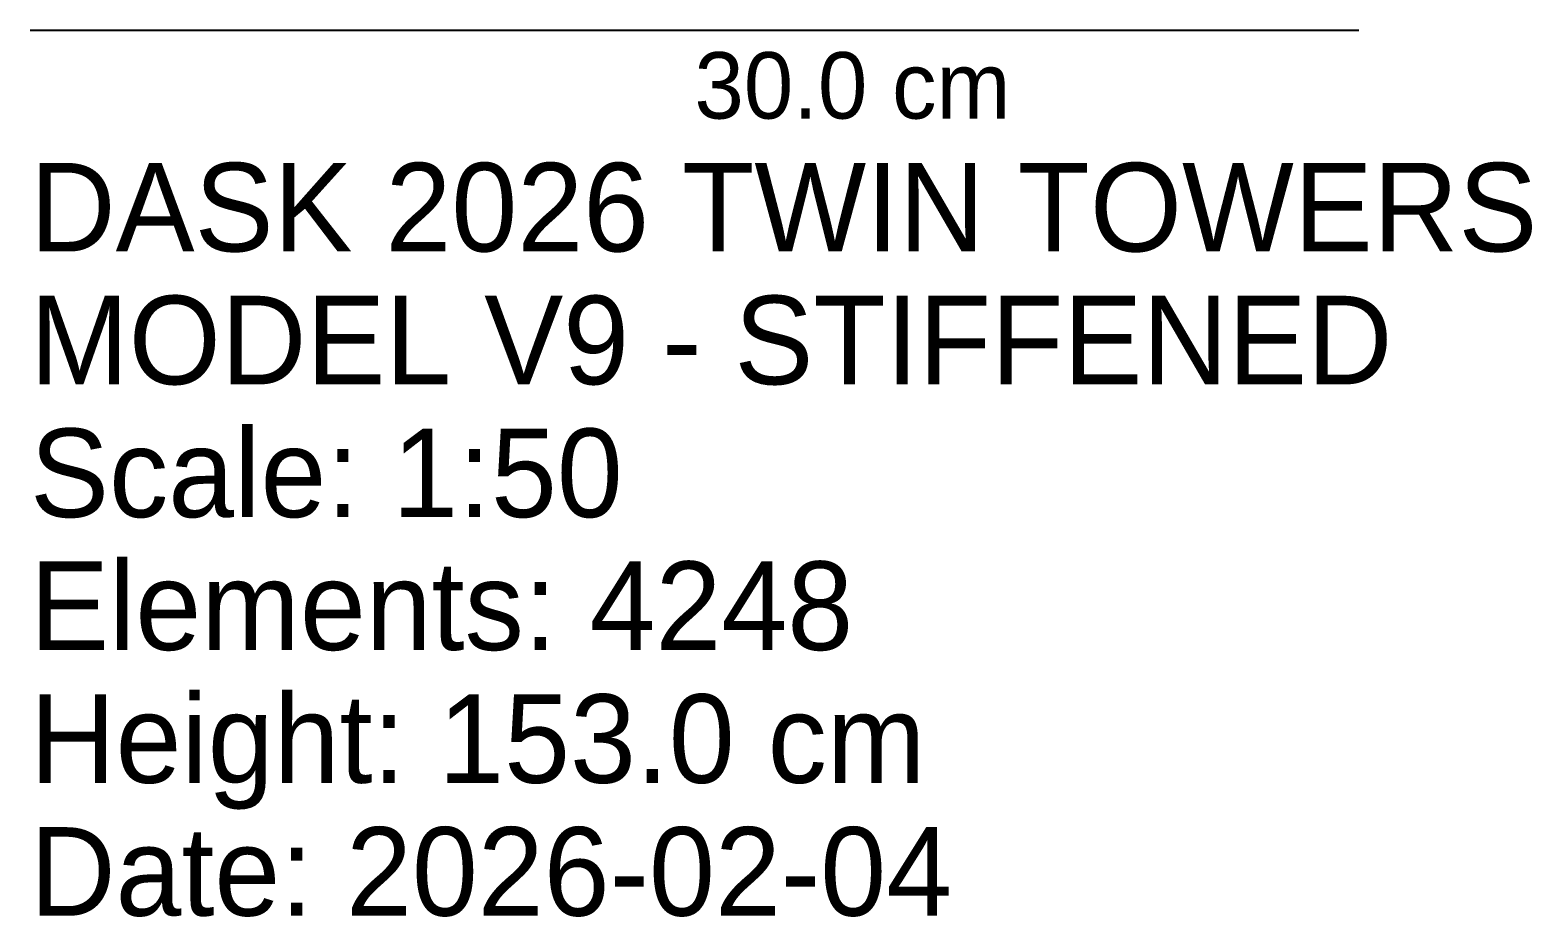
# Model space of a CAD drawing. Header units: metres. Extents: x -11.5 to 50.6, y -25 to 40.
# Drawn here: x 0 to 33.91, y -25.03 to -5 of the extents above; entities that cross this region are included whole.
import ezdxf

# ---------------------------------------------------------------- set-up
doc = ezdxf.new("R2010")
doc.units = ezdxf.units.M
doc.layers.add('annotations', color=7, linetype='Continuous')
doc.layers.add('dimensions', color=4, linetype='Continuous')

msp = doc.modelspace()

# ---------------------------------------------------------------- linework, layer by layer
at = {"layer": 'dimensions'}
msp.add_line((0, -5), (30, -5), dxfattribs=at)

# ---------------------------------------------------------------- texts
at = {"layer": 'annotations'}
for s, p in [('DASK 2026 TWIN TOWERS', (0, -10)), ('MODEL V9 - STIFFENED', (0, -13)), ('Scale: 1:50', (0, -16)), ('Elements: 4248', (0, -19)), ('Height: 153.0 cm', (0, -22)), ('Date: 2026-02-04', (0, -25))]:
    msp.add_text(s, height=2, dxfattribs=at).set_placement(p)
at = {"layer": 'dimensions'}
msp.add_text('30.0 cm', height=1.5, dxfattribs=at).set_placement((15, -7))

doc.saveas('drawing.dxf')
